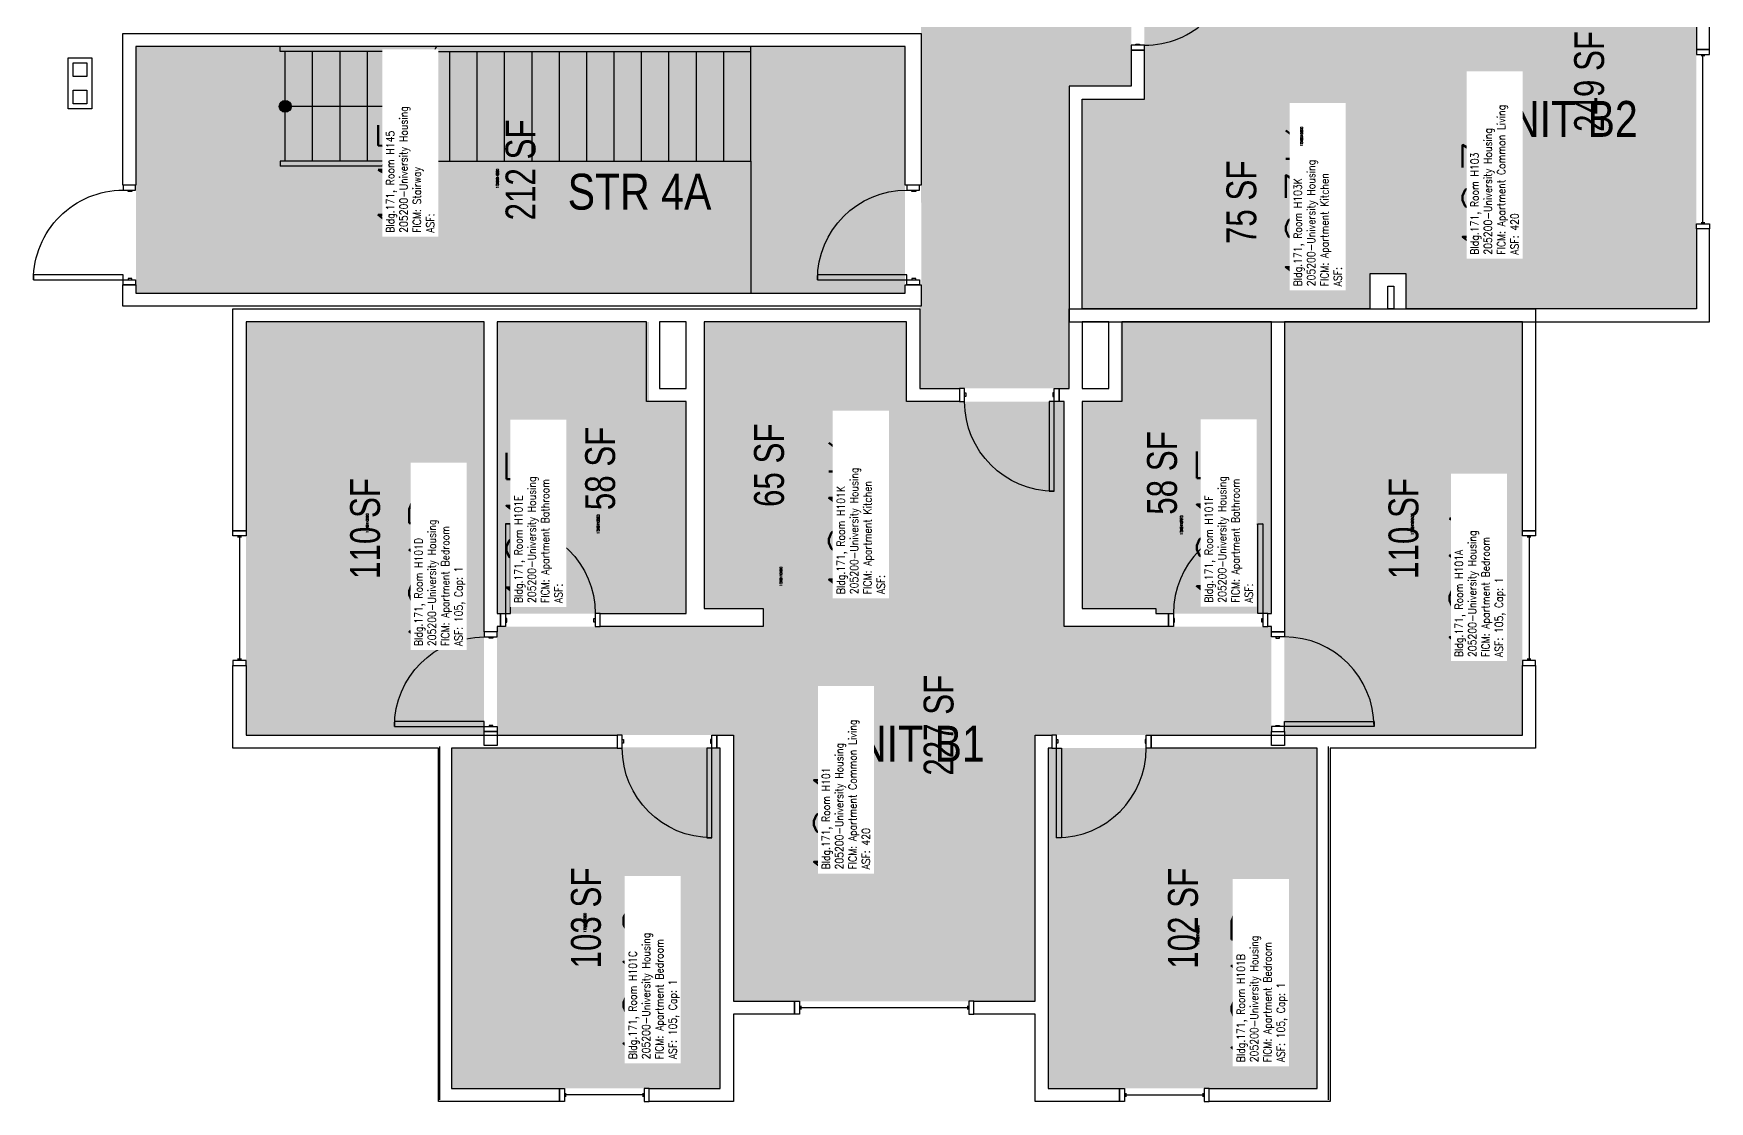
# Model space of a CAD drawing. Header units: inches. Extents: x -183 to 3698, y -798 to 1721.
# Drawn here: x -183 to 491, y -112 to 317 of the extents above; entities that cross this region are included whole.
import ezdxf
from ezdxf.enums import TextEntityAlignment as Align

# ---------------------------------------------------------------- set-up
doc = ezdxf.new("R2010")
doc.units = ezdxf.units.IN
doc.header["$LTSCALE"] = 96
doc.header["$MEASUREMENT"] = 0
doc.layers.get('0').update_dxf_attribs({"plot": 0})
for name, color, linetype in [('A-AREA-IDEN', 1, 'Continuous'), ('A-DOOR', 2, 'Continuous'), ('A-FLOR', 3, 'Continuous'), ('A-GLAZ', 1, 'Continuous'), ('A-IDEN-RNUM', 7, 'Continuous'), ('A-IDEN-SNUM', 4, 'Continuous'), ('A-IDEN-VNUM', 4, 'Continuous'), ('A-WALL', 5, 'Continuous'), ('AREA-TEXT', 3, 'Continuous'), ('Rooms-Category-Color', 7, 'Continuous'), ('Rooms-College-Color', 7, 'Continuous'), ('Rooms-Department-Color', 7, 'Continuous'), ('Rooms-Division-Color', 7, 'Continuous'), ('Rooms-Information', 7, 'Continuous')]:
    doc.layers.add(name, color=color, linetype=linetype)
doc.styles.add('AREA', font='arial.ttf', dxfattribs={"width": 0.75, "height": 12})
doc.styles.add('DIMS', font='ARIALN.TTF')
doc.styles.add('ROOMSNUMBER', font='txt.shx', dxfattribs={"height": 0.03})
doc.styles.add('ROOMVNUMBER', font='simplex.shx', dxfattribs={"width": 0.85})
doc.styles.get("Standard").update_dxf_attribs({"font": 'ARIALN.TTF'})
doc.dimstyles.new('NBA 2004', dxfattribs={"dimscale": 128, "dimtxt": 0.125, "dimasz": 0.09375, "dimexe": 0.125, "dimexo": 0.125, "dimgap": 0.0625, "dimtad": 1, "dimdec": 3, "dimzin": 3, "dimdsep": 46, "dimlunit": 4, "dimtxsty": 'DIMS', "dimblk": 'ARCHTICK', "dimcen": 0.09375, "dimdle": 0.125, "dimclrd": 256, "dimclre": 256, "dimclrt": 2, "dimadec": 0, "dimazin": 0, "dimtfac": 0.75, "dimtdec": 3, "dimtmove": 2, "dimatfit": 2, "dimfxl": 0.125, "dimfrac": 2, "dimtolj": 1, "dimtzin": 0, "dimlwd": -1, "dimlwe": -1, "dimarcsym": 0})

# ---------------------------------------------------------------- blocks, each defined once
blk = doc.blocks.new('_ArchTick')
at = {"color": 0, "linetype": 'ByBlock', "const_width": 0.15}
blk.add_lwpolyline([(-0.5, -0.5), (0.5, 0.5)], dxfattribs=at)

msp = doc.modelspace()

# ---------------------------------------------------------------- hatches: boundary and pattern name
at = {"layer": 'A-FLOR'}
h = msp.add_hatch(color=256, dxfattribs=at)
edge = h.paths.add_edge_path()
edge.add_line((-79.37500056403599, 288.7888003397583), (-79.37500056403601, 286.2087123084127))
edge.add_ellipse((-81.37500056403596, 287.4987563240855), major_axis=(-1.682886443342674, 1.682886443342674), ratio=0.9999999999999754, start_angle=134.9999999999986, end_angle=192.1770934426634, ccw=False)
edge.add_line((-81.37500056403599, 285.1187954919765), (-81.37500056403593, 289.8787171561946))
edge.add_ellipse((-81.37500056403596, 287.4987563240855), major_axis=(-1.682886443342673, 1.682886443342673), ratio=0.9999999999999929, start_angle=257.8229065573355, end_angle=314.9999999999991, ccw=False)
edge = h.paths.add_edge_path()
edge.add_line((-79.37500056403601, 286.2087123084127), (-79.37500056403599, 288.7888003397583))
edge.add_ellipse((-81.37500056403596, 287.4987563240855), major_axis=(-1.682886443342666, 1.682886443342666), ratio=0.9999999999999967, start_angle=192.1770934426631, end_angle=257.8229065573354, ccw=False)
edge = h.paths.add_edge_path()
edge.add_line((-81.37500056403596, 287.4987563240855), (-81.37500056403599, 285.1187954919765))
edge.add_ellipse((-81.37500056403596, 287.4987563240855), major_axis=(1.682886443342688, 1.682886443342688), ratio=0.999999999999974, start_angle=134.9999999999992, end_angle=225.0000000000001, ccw=False)
edge.add_line((-83.75496139614498, 287.4987563240855), (-81.37500056403596, 287.4987563240855))
edge = h.paths.add_edge_path()
edge.add_line((-81.37500056403593, 289.8787171561946), (-81.37500056403599, 287.4987563240855))
edge.add_line((-81.37500056403599, 287.4987563240855), (-83.75496139614498, 287.4987563240855))
edge.add_ellipse((-81.37500056403596, 287.4987563240855), major_axis=(-1.682886443342667, 1.682886443342667), ratio=0.9999999999999992, start_angle=-45.00000000000068, end_angle=45, ccw=False)
at = {"layer": 'Rooms-Category-Color', "true_color": 0xadadad}
for points in [[(173.4999999221272, 174.2547711366874), (233.5000000779419, 174.2547711366872), (233.5000000779419, 295.6420372711738), (258.5000000779393, 295.6420372711738), (258.5000000779393, 377.9661504498646), (233.5000000779465, 377.9661504498646), (233.5000000779468, 1108.781366480581), (258.5000000779395, 1108.781366480581), (258.5000000779395, 1191.105479659272), (233.5000000779399, 1191.105479659272), (233.5000000779399, 1345.748758465239), (223.0000000779435, 1345.748758465239), (223.0000000779442, 1456.498758451476), (173.5000002050558, 1456.498758451474), (173.5000002050557, 1093.716150436118), (148.5000002050625, 1093.716150436118), (148.5000002050625, 1011.392037257427), (173.5000002050621, 1011.392037257427), (173.500000205062, 827.3554796454957), (148.5000002050623, 827.3554796454957), (148.5000002050623, 745.0313664668049), (173.500000205055, 745.0313664668049), (174.1249982598479, 207.2487581774487), (173.5137631981197, 207.2487581774487), (173.4999999221272, 206.2487584652188)], [(-141.3750009341612, 311.4987576563552), (167.6249983614871, 311.4987576563552), (167.6249983614871, 212.4987581777073), (-141.3750009341612, 212.4987581777073)]]:
    msp.add_hatch(color=253, dxfattribs=at).paths.add_polyline_path(points)
at = {"layer": 'Rooms-Category-Color', "true_color": 0x728ef3}
for points in [[(364.5000000779335, 616.7487584652227), (364.5000000779323, 341.7487584652236), (485.5000000779382, 341.7487584652231), (485.5000000779456, 206.2487584652223), (368.875000077932, 206.2487584652156), (368.8750000779276, 290.392037271174), (263.7500000779377, 290.3920372711743), (263.7500000779382, 351.5170372711742), (272.7003572200678, 351.5170372711742), (272.7003572200676, 356.7670372711741), (263.7500000779382, 356.7670372711743), (263.7500000779382, 377.9661504498653), (313.1250000779269, 377.9661504498636), (313.125000077926, 356.7670372711742), (306.7003572200678, 356.7670372711745), (306.7003572200672, 351.5170372711746), (320.3750000779264, 351.517037271174), (320.3750000779316, 383.2161504498659), (306.5000000779454, 383.2161504498661), (306.5000000779457, 411.9661504498658), (320.3750000779263, 411.9661504498659), (320.3750000779272, 587.9987584652231), (306.5000000779464, 587.9987584652227), (306.5000000779464, 616.748758465223)], [(354.2500000779338, 206.2487584652146), (238.7500000779449, 206.2487584652146), (238.7500000779449, 290.3920372711738), (368.8750000779339, 290.3920372711738), (368.8750000779339, 220.2487584652127), (354.2500000779338, 220.2487584652155)], [(-1.500000077874176, 200.9987584655065), (-97.12500007787118, 200.9987584655735), (-97.12500007798711, 35.12375846556961), (-1.500000077990762, 35.12375846550458)], [(64.73464280340878, 200.998758465498), (3.749999922134116, 200.9987584655256), (3.749999922064447, 83.873758466867), (79.62499992206634, 83.87375846683108), (79.62499992211605, 168.9987584654907), (64.73464280339172, 168.9987584654968)], [(168.2499999221272, 200.9987584652185), (86.8749999221236, 200.9987584652185), (86.8749999221236, 85.87375846522241), (168.2499999221272, 85.87375846522241)], [(314.7500000779493, 200.9987584653821), (314.7500000778825, 83.87375846672114), (268.3763520879452, 83.87375846674331), (268.3763520879459, 85.87375846674365), (238.7568319916802, 85.8737584667578), (238.7568319917215, 168.9987584654171), (254.2233617376502, 168.9987584654088), (254.2233617376675, 200.9987584654103), (316.2612812995028, 201.0047711368202)], [(415.6250000779364, 200.9987584652182), (320.0000000779407, 200.9987616316637), (320.000000077853, 76.49386790272172), (320.0000000778222, 35.12375846528266), (415.6250000778229, 35.12375846521678)], [(168.2499999221272, 169.0047711366874), (231.5068319917318, 169.0047711366874), (231.5068319917364, 78.62375846655937), (314.7500000779419, 78.62375846655937), (314.7500000779419, 35.12375846521498), (219.8750000000327, 35.12375846521513), (219.8750000000327, -71.7512415347851), (98.62500000003365, -71.75124153478508), (98.62500000003365, 35.12375846521513), (3.749999922125426, 35.12375846521515), (3.749999922126335, 78.62375846655891), (110.62499992212, 78.62375846522241), (110.62499992212, 85.87375846522241), (168.2499999221272, 85.87375846522241)], [(93.37499999995279, 30.24875846548059), (-14.6249999999709, 29.87375846521468), (-14.6249999999709, -106.751241534786), (93.37499999989005, -106.7512415347871)], [(333.1250000000346, 29.87375846521491), (225.477889402911, 29.87375846534849), (225.2186645770726, -106.7512415347858), (333.1250000000355, -106.7512415347855)]]:
    msp.add_hatch(color=171, dxfattribs=at).paths.add_polyline_path(points)
at = {"layer": 'Rooms-College-Color', "true_color": 0xadadad}
for points in [[(173.4999999221272, 174.2547711366874), (233.5000000779419, 174.2547711366872), (233.5000000779419, 295.6420372711738), (258.5000000779393, 295.6420372711738), (258.5000000779393, 377.9661504498646), (233.5000000779465, 377.9661504498646), (233.5000000779468, 1108.781366480581), (258.5000000779395, 1108.781366480581), (258.5000000779395, 1191.105479659272), (233.5000000779399, 1191.105479659272), (233.5000000779399, 1345.748758465239), (223.0000000779435, 1345.748758465239), (223.0000000779442, 1456.498758451476), (173.5000002050558, 1456.498758451474), (173.5000002050557, 1093.716150436118), (148.5000002050625, 1093.716150436118), (148.5000002050625, 1011.392037257427), (173.5000002050621, 1011.392037257427), (173.500000205062, 827.3554796454957), (148.5000002050623, 827.3554796454957), (148.5000002050623, 745.0313664668049), (173.500000205055, 745.0313664668049), (174.1249982598479, 207.2487581774487), (173.5137631981197, 207.2487581774487), (173.4999999221272, 206.2487584652188)], [(364.5000000779335, 616.7487584652227), (364.5000000779323, 341.7487584652236), (485.5000000779382, 341.7487584652231), (485.5000000779456, 206.2487584652223), (368.875000077932, 206.2487584652156), (368.8750000779276, 290.392037271174), (263.7500000779377, 290.3920372711743), (263.7500000779382, 351.5170372711742), (272.7003572200678, 351.5170372711742), (272.7003572200676, 356.7670372711741), (263.7500000779382, 356.7670372711743), (263.7500000779382, 377.9661504498653), (313.1250000779269, 377.9661504498636), (313.125000077926, 356.7670372711742), (306.7003572200678, 356.7670372711745), (306.7003572200672, 351.5170372711746), (320.3750000779264, 351.517037271174), (320.3750000779316, 383.2161504498659), (306.5000000779454, 383.2161504498661), (306.5000000779457, 411.9661504498658), (320.3750000779263, 411.9661504498659), (320.3750000779272, 587.9987584652231), (306.5000000779464, 587.9987584652227), (306.5000000779464, 616.748758465223)], [(-141.3750009341612, 311.4987576563552), (167.6249983614871, 311.4987576563552), (167.6249983614871, 212.4987581777073), (-141.3750009341612, 212.4987581777073)], [(354.2500000779338, 206.2487584652146), (238.7500000779449, 206.2487584652146), (238.7500000779449, 290.3920372711738), (368.8750000779339, 290.3920372711738), (368.8750000779339, 220.2487584652127), (354.2500000779338, 220.2487584652155)], [(-1.500000077874176, 200.9987584655065), (-97.12500007787118, 200.9987584655735), (-97.12500007798711, 35.12375846556961), (-1.500000077990762, 35.12375846550458)], [(64.73464280340878, 200.998758465498), (3.749999922134116, 200.9987584655256), (3.749999922064447, 83.873758466867), (79.62499992206634, 83.87375846683108), (79.62499992211605, 168.9987584654907), (64.73464280339172, 168.9987584654968)], [(168.2499999221272, 200.9987584652185), (86.8749999221236, 200.9987584652185), (86.8749999221236, 85.87375846522241), (168.2499999221272, 85.87375846522241)], [(314.7500000779493, 200.9987584653821), (314.7500000778825, 83.87375846672114), (268.3763520879452, 83.87375846674331), (268.3763520879459, 85.87375846674365), (238.7568319916802, 85.8737584667578), (238.7568319917215, 168.9987584654171), (254.2233617376502, 168.9987584654088), (254.2233617376675, 200.9987584654103), (316.2612812995028, 201.0047711368202)], [(415.6250000779364, 200.9987584652182), (320.0000000779407, 200.9987616316637), (320.000000077853, 76.49386790272172), (320.0000000778222, 35.12375846528266), (415.6250000778229, 35.12375846521678)], [(168.2499999221272, 169.0047711366874), (231.5068319917318, 169.0047711366874), (231.5068319917364, 78.62375846655937), (314.7500000779419, 78.62375846655937), (314.7500000779419, 35.12375846521498), (219.8750000000327, 35.12375846521513), (219.8750000000327, -71.7512415347851), (98.62500000003365, -71.75124153478508), (98.62500000003365, 35.12375846521513), (3.749999922125426, 35.12375846521515), (3.749999922126335, 78.62375846655891), (110.62499992212, 78.62375846522241), (110.62499992212, 85.87375846522241), (168.2499999221272, 85.87375846522241)], [(93.37499999995279, 30.24875846548059), (-14.6249999999709, 29.87375846521468), (-14.6249999999709, -106.751241534786), (93.37499999989005, -106.7512415347871)], [(333.1250000000346, 29.87375846521491), (225.477889402911, 29.87375846534849), (225.2186645770726, -106.7512415347858), (333.1250000000355, -106.7512415347855)]]:
    msp.add_hatch(color=253, dxfattribs=at).paths.add_polyline_path(points)
at = {"layer": 'Rooms-Department-Color', "true_color": 0xacacac}
for points in [[(173.4999999221272, 174.2547711366874), (233.5000000779419, 174.2547711366872), (233.5000000779419, 295.6420372711738), (258.5000000779393, 295.6420372711738), (258.5000000779393, 377.9661504498646), (233.5000000779465, 377.9661504498646), (233.5000000779468, 1108.781366480581), (258.5000000779395, 1108.781366480581), (258.5000000779395, 1191.105479659272), (233.5000000779399, 1191.105479659272), (233.5000000779399, 1345.748758465239), (223.0000000779435, 1345.748758465239), (223.0000000779442, 1456.498758451476), (173.5000002050558, 1456.498758451474), (173.5000002050557, 1093.716150436118), (148.5000002050625, 1093.716150436118), (148.5000002050625, 1011.392037257427), (173.5000002050621, 1011.392037257427), (173.500000205062, 827.3554796454957), (148.5000002050623, 827.3554796454957), (148.5000002050623, 745.0313664668049), (173.500000205055, 745.0313664668049), (174.1249982598479, 207.2487581774487), (173.5137631981197, 207.2487581774487), (173.4999999221272, 206.2487584652188)], [(-141.3750009341612, 311.4987576563552), (167.6249983614871, 311.4987576563552), (167.6249983614871, 212.4987581777073), (-141.3750009341612, 212.4987581777073)]]:
    msp.add_hatch(color=253, dxfattribs=at).paths.add_polyline_path(points)
at = {"layer": 'Rooms-Department-Color', "true_color": 0x604aed}
for points in [[(364.5000000779335, 616.7487584652227), (364.5000000779323, 341.7487584652236), (485.5000000779382, 341.7487584652231), (485.5000000779456, 206.2487584652223), (368.875000077932, 206.2487584652156), (368.8750000779276, 290.392037271174), (263.7500000779377, 290.3920372711743), (263.7500000779382, 351.5170372711742), (272.7003572200678, 351.5170372711742), (272.7003572200676, 356.7670372711741), (263.7500000779382, 356.7670372711743), (263.7500000779382, 377.9661504498653), (313.1250000779269, 377.9661504498636), (313.125000077926, 356.7670372711742), (306.7003572200678, 356.7670372711745), (306.7003572200672, 351.5170372711746), (320.3750000779264, 351.517037271174), (320.3750000779316, 383.2161504498659), (306.5000000779454, 383.2161504498661), (306.5000000779457, 411.9661504498658), (320.3750000779263, 411.9661504498659), (320.3750000779272, 587.9987584652231), (306.5000000779464, 587.9987584652227), (306.5000000779464, 616.748758465223)], [(354.2500000779338, 206.2487584652146), (238.7500000779449, 206.2487584652146), (238.7500000779449, 290.3920372711738), (368.8750000779339, 290.3920372711738), (368.8750000779339, 220.2487584652127), (354.2500000779338, 220.2487584652155)], [(-1.500000077874176, 200.9987584655065), (-97.12500007787118, 200.9987584655735), (-97.12500007798711, 35.12375846556961), (-1.500000077990762, 35.12375846550458)], [(64.73464280340878, 200.998758465498), (3.749999922134116, 200.9987584655256), (3.749999922064447, 83.873758466867), (79.62499992206634, 83.87375846683108), (79.62499992211605, 168.9987584654907), (64.73464280339172, 168.9987584654968)], [(168.2499999221272, 200.9987584652185), (86.8749999221236, 200.9987584652185), (86.8749999221236, 85.87375846522241), (168.2499999221272, 85.87375846522241)], [(314.7500000779493, 200.9987584653821), (314.7500000778825, 83.87375846672114), (268.3763520879452, 83.87375846674331), (268.3763520879459, 85.87375846674365), (238.7568319916802, 85.8737584667578), (238.7568319917215, 168.9987584654171), (254.2233617376502, 168.9987584654088), (254.2233617376675, 200.9987584654103), (316.2612812995028, 201.0047711368202)], [(415.6250000779364, 200.9987584652182), (320.0000000779407, 200.9987616316637), (320.000000077853, 76.49386790272172), (320.0000000778222, 35.12375846528266), (415.6250000778229, 35.12375846521678)], [(168.2499999221272, 169.0047711366874), (231.5068319917318, 169.0047711366874), (231.5068319917364, 78.62375846655937), (314.7500000779419, 78.62375846655937), (314.7500000779419, 35.12375846521498), (219.8750000000327, 35.12375846521513), (219.8750000000327, -71.7512415347851), (98.62500000003365, -71.75124153478508), (98.62500000003365, 35.12375846521513), (3.749999922125426, 35.12375846521515), (3.749999922126335, 78.62375846655891), (110.62499992212, 78.62375846522241), (110.62499992212, 85.87375846522241), (168.2499999221272, 85.87375846522241)], [(93.37499999995279, 30.24875846548059), (-14.6249999999709, 29.87375846521468), (-14.6249999999709, -106.751241534786), (93.37499999989005, -106.7512415347871)], [(333.1250000000346, 29.87375846521491), (225.477889402911, 29.87375846534849), (225.2186645770726, -106.7512415347858), (333.1250000000355, -106.7512415347855)]]:
    msp.add_hatch(color=173, dxfattribs=at).paths.add_polyline_path(points)
at = {"layer": 'Rooms-Division-Color', "true_color": 0xadadad}
for points in [[(173.4999999221272, 174.2547711366874), (233.5000000779419, 174.2547711366872), (233.5000000779419, 295.6420372711738), (258.5000000779393, 295.6420372711738), (258.5000000779393, 377.9661504498646), (233.5000000779465, 377.9661504498646), (233.5000000779468, 1108.781366480581), (258.5000000779395, 1108.781366480581), (258.5000000779395, 1191.105479659272), (233.5000000779399, 1191.105479659272), (233.5000000779399, 1345.748758465239), (223.0000000779435, 1345.748758465239), (223.0000000779442, 1456.498758451476), (173.5000002050558, 1456.498758451474), (173.5000002050557, 1093.716150436118), (148.5000002050625, 1093.716150436118), (148.5000002050625, 1011.392037257427), (173.5000002050621, 1011.392037257427), (173.500000205062, 827.3554796454957), (148.5000002050623, 827.3554796454957), (148.5000002050623, 745.0313664668049), (173.500000205055, 745.0313664668049), (174.1249982598479, 207.2487581774487), (173.5137631981197, 207.2487581774487), (173.4999999221272, 206.2487584652188)], [(-141.3750009341612, 311.4987576563552), (167.6249983614871, 311.4987576563552), (167.6249983614871, 212.4987581777073), (-141.3750009341612, 212.4987581777073)]]:
    msp.add_hatch(color=253, dxfattribs=at).paths.add_polyline_path(points)
at = {"layer": 'Rooms-Division-Color', "true_color": 0x604aed}
for points in [[(364.5000000779335, 616.7487584652227), (364.5000000779323, 341.7487584652236), (485.5000000779382, 341.7487584652231), (485.5000000779456, 206.2487584652223), (368.875000077932, 206.2487584652156), (368.8750000779276, 290.392037271174), (263.7500000779377, 290.3920372711743), (263.7500000779382, 351.5170372711742), (272.7003572200678, 351.5170372711742), (272.7003572200676, 356.7670372711741), (263.7500000779382, 356.7670372711743), (263.7500000779382, 377.9661504498653), (313.1250000779269, 377.9661504498636), (313.125000077926, 356.7670372711742), (306.7003572200678, 356.7670372711745), (306.7003572200672, 351.5170372711746), (320.3750000779264, 351.517037271174), (320.3750000779316, 383.2161504498659), (306.5000000779454, 383.2161504498661), (306.5000000779457, 411.9661504498658), (320.3750000779263, 411.9661504498659), (320.3750000779272, 587.9987584652231), (306.5000000779464, 587.9987584652227), (306.5000000779464, 616.748758465223)], [(354.2500000779338, 206.2487584652146), (238.7500000779449, 206.2487584652146), (238.7500000779449, 290.3920372711738), (368.8750000779339, 290.3920372711738), (368.8750000779339, 220.2487584652127), (354.2500000779338, 220.2487584652155)], [(-1.500000077874176, 200.9987584655065), (-97.12500007787118, 200.9987584655735), (-97.12500007798711, 35.12375846556961), (-1.500000077990762, 35.12375846550458)], [(64.73464280340878, 200.998758465498), (3.749999922134116, 200.9987584655256), (3.749999922064447, 83.873758466867), (79.62499992206634, 83.87375846683108), (79.62499992211605, 168.9987584654907), (64.73464280339172, 168.9987584654968)], [(168.2499999221272, 200.9987584652185), (86.8749999221236, 200.9987584652185), (86.8749999221236, 85.87375846522241), (168.2499999221272, 85.87375846522241)], [(314.7500000779493, 200.9987584653821), (314.7500000778825, 83.87375846672114), (268.3763520879452, 83.87375846674331), (268.3763520879459, 85.87375846674365), (238.7568319916802, 85.8737584667578), (238.7568319917215, 168.9987584654171), (254.2233617376502, 168.9987584654088), (254.2233617376675, 200.9987584654103), (316.2612812995028, 201.0047711368202)], [(415.6250000779364, 200.9987584652182), (320.0000000779407, 200.9987616316637), (320.000000077853, 76.49386790272172), (320.0000000778222, 35.12375846528266), (415.6250000778229, 35.12375846521678)], [(168.2499999221272, 169.0047711366874), (231.5068319917318, 169.0047711366874), (231.5068319917364, 78.62375846655937), (314.7500000779419, 78.62375846655937), (314.7500000779419, 35.12375846521498), (219.8750000000327, 35.12375846521513), (219.8750000000327, -71.7512415347851), (98.62500000003365, -71.75124153478508), (98.62500000003365, 35.12375846521513), (3.749999922125426, 35.12375846521515), (3.749999922126335, 78.62375846655891), (110.62499992212, 78.62375846522241), (110.62499992212, 85.87375846522241), (168.2499999221272, 85.87375846522241)], [(93.37499999995279, 30.24875846548059), (-14.6249999999709, 29.87375846521468), (-14.6249999999709, -106.751241534786), (93.37499999989005, -106.7512415347871)], [(333.1250000000346, 29.87375846521491), (225.477889402911, 29.87375846534849), (225.2186645770726, -106.7512415347858), (333.1250000000355, -106.7512415347855)]]:
    msp.add_hatch(color=173, dxfattribs=at).paths.add_polyline_path(points)

# ---------------------------------------------------------------- linework, layer by layer
at = {"layer": 'A-DOOR'}
for points in [[(258.5000000779393, 312.0296562500681), (258.5000000779393, 310.0296562500681), (263.7500000779393, 310.0296562500681), (263.7500000779393, 312.0296562500681)], [(260.2500000779393, 312.0296562500681), (260.2500000779393, 312.5296562500681), (261.7500000779393, 312.5296562500681), (261.7500000779393, 312.0296562500681)], [(-141.5000020497713, 253.8737572718483), (-141.5000020110517, 255.8737572718483), (-146.5000020110517, 255.8737573686474), (-146.5000020497713, 253.8737573686474)], [(173.3749991625003, 253.8737571750453), (173.37499920122, 255.8737571750453), (168.37499920122, 255.8737572718445), (168.3749991625003, 253.8737572718445)], [(-143.0000020497713, 253.873757300888), (-143.0000020594512, 253.373757300888), (-144.5000020594512, 253.3737573299277), (-144.5000020497713, 253.8737573299277)], [(171.8749991625003, 253.8737572040851), (171.8749991528204, 253.3737572040851), (170.3749991528204, 253.3737572331248), (170.3749991625003, 253.8737572331248)], [(-146.5000027467252, 217.8737573686474), (-146.5000027080055, 219.8737573686474), (-182.5000027080055, 219.8737580656013), (-182.5000027467252, 217.8737580656013)], [(-141.5000027467252, 217.8737572718483), (-141.5000027854448, 215.8737572718483), (-146.5000027854448, 215.8737573686474), (-146.5000027467252, 217.8737573686474)], [(-143.0000027467252, 217.873757300888), (-143.0000027370453, 218.373757300888), (-144.5000027370453, 218.3737573299277), (-144.5000027467252, 217.8737573299277)], [(168.3749984655461, 217.8737572718445), (168.3749985042658, 219.8737572718445), (132.3749985042658, 219.8737579687987), (132.3749984655461, 217.8737579687987)], [(173.3749984655461, 217.8737571750453), (173.3749984268265, 215.8737571750453), (168.3749984268265, 215.8737572718445), (168.3749984655461, 217.8737572718445)], [(171.8749984655461, 217.8737572040851), (171.8749984752261, 218.3737572040851), (170.3749984752261, 218.3737572331249), (170.3749984655461, 217.8737572331249)], [(191.5068319917291, 174.2547711366872), (189.5068319917291, 174.2547711366872), (189.5068319917291, 169.0047711366872), (191.5068319917291, 169.0047711366872)], [(191.5068319917291, 172.5047711366872), (192.0068319917291, 172.5047711366872), (192.0068319917291, 171.0047711366872), (191.5068319917291, 171.0047711366872)], [(227.5068319917291, 169.0047711366872), (225.5068319917291, 169.0047711366872), (225.5068319917291, 133.0047711366872), (227.5068319917291, 133.0047711366872)], [(227.5068319917291, 172.5047711366872), (227.0068319917291, 172.5047711366872), (227.0068319917291, 171.0047711366872), (227.5068319917291, 171.0047711366872)], [(227.5068319917291, 174.2547711366872), (229.5068319917291, 174.2547711366872), (229.5068319917291, 169.0047711366872), (227.5068319917291, 169.0047711366872)], [(7.124999922124516, 83.87375846655891), (9.124999922124516, 83.87375846655891), (9.124999922124516, 119.8737584665589), (7.124999922124516, 119.8737584665589)], [(311.3750000779419, 83.87375846655891), (309.3750000779419, 83.87375846655891), (309.3750000779419, 119.8737584665589), (311.3750000779419, 119.8737584665589)], [(7.124999922124516, 78.62375846655891), (5.124999922124516, 78.62375846655891), (5.124999922124516, 83.87375846655891), (7.124999922124516, 83.87375846655891)], [(7.124999922124516, 80.37375846655891), (7.624999922124516, 80.37375846655891), (7.624999922124516, 81.87375846655891), (7.124999922124516, 81.87375846655891)], [(43.12499992212452, 80.37375846655891), (42.62499992212452, 80.37375846655891), (42.62499992212452, 81.87375846655891), (43.12499992212452, 81.87375846655891)], [(43.12499992212452, 78.62375846655891), (45.12499992212452, 78.62375846655891), (45.12499992212452, 83.87375846655891), (43.12499992212452, 83.87375846655891)], [(275.3750000779419, 78.62375846655914), (273.3750000779419, 78.62375846655914), (273.3750000779419, 83.87375846655914), (275.3750000779419, 83.87375846655914)], [(275.3750000779419, 80.37375846655914), (275.8750000779419, 80.37375846655914), (275.8750000779419, 81.87375846655914), (275.3750000779419, 81.87375846655914)], [(311.3750000779419, 80.37375846655891), (310.8750000779419, 80.37375846655891), (310.8750000779419, 81.87375846655891), (311.3750000779419, 81.87375846655891)], [(311.3750000779419, 78.62375846655891), (313.3750000779419, 78.62375846655891), (313.3750000779419, 83.87375846655891), (311.3750000779419, 83.87375846655891)], [(3.749999922125426, 74.49386790265407), (3.749999922125426, 76.49386790265407), (-1.500000077874574, 76.49386790265407), (-1.500000077874574, 74.49386790265407)], [(1.999999922125426, 74.49386790265407), (1.999999922125426, 73.99386790265407), (0.4999999221254257, 73.99386790265407), (0.4999999221254257, 74.49386790265407)], [(314.7500000779419, 74.49386790265316), (314.7500000779419, 76.49386790265316), (320.0000000779419, 76.49386790265316), (320.0000000779419, 74.49386790265316)], [(316.5000000779419, 74.49386790265316), (316.5000000779419, 73.99386790265316), (318.0000000779419, 73.99386790265316), (318.0000000779419, 74.49386790265316)], [(-1.500000077874574, 38.49386790265407), (-1.500000077874574, 40.49386790265407), (-37.50000007787457, 40.4938679026543), (-37.50000007787457, 38.4938679026543)], [(320.0000000779419, 38.49386790265316), (320.0000000779419, 40.49386790265316), (356.0000000779419, 40.49386790265339), (356.0000000779419, 38.49386790265339)], [(3.749999922125426, 38.49386790265407), (3.749999922125426, 36.49386790265407), (-1.500000077874574, 36.49386790265407), (-1.500000077874574, 38.49386790265407)], [(1.999999922125426, 38.49386790265407), (1.999999922125426, 38.99386790265407), (0.4999999221254257, 38.99386790265407), (0.4999999221254257, 38.49386790265407)], [(54.00000000003092, 35.12375846521491), (52.00000000003092, 35.12375846521491), (52.00000000003092, 29.87375846521491), (54.00000000003092, 29.87375846521491)], [(90.00000000003092, 35.12375846521491), (92.00000000003092, 35.12375846521491), (92.00000000003092, 29.87375846521491), (90.00000000003092, 29.87375846521491)], [(228.5000000000346, 35.12375846521491), (226.5000000000346, 35.12375846521491), (226.5000000000346, 29.87375846521491), (228.5000000000346, 29.87375846521491)], [(264.5000000000346, 35.12375846521491), (266.5000000000346, 35.12375846521491), (266.5000000000346, 29.87375846521491), (264.5000000000346, 29.87375846521491)], [(314.7500000779419, 38.49386790265316), (314.7500000779419, 36.49386790265316), (320.0000000779419, 36.49386790265316), (320.0000000779419, 38.49386790265316)], [(316.5000000779419, 38.49386790265316), (316.5000000779419, 38.99386790265316), (318.0000000779419, 38.99386790265316), (318.0000000779419, 38.49386790265316)], [(54.00000000003092, 33.37375846521491), (54.50000000003092, 33.37375846521491), (54.50000000003092, 31.87375846521491), (54.00000000003092, 31.87375846521491)], [(90.00000000003092, 29.87375846521491), (88.00000000003092, 29.87375846521491), (88.00000000003092, -6.126241534785095), (90.00000000003092, -6.126241534785095)], [(90.00000000003092, 33.37375846521491), (89.50000000003092, 33.37375846521491), (89.50000000003092, 31.87375846521491), (90.00000000003092, 31.87375846521491)], [(228.5000000000346, 33.37375846521491), (229.0000000000346, 33.37375846521491), (229.0000000000346, 31.87375846521491), (228.5000000000346, 31.87375846521491)], [(228.5000000000346, 29.87375846521491), (230.5000000000346, 29.87375846521491), (230.5000000000346, -6.126241534785095), (228.5000000000346, -6.126241534785095)], [(264.5000000000346, 33.37375846521491), (264.0000000000346, 33.37375846521491), (264.0000000000346, 31.87375846521491), (264.5000000000346, 31.87375846521491)]]:
    msp.add_lwpolyline(points, close=True, dxfattribs=at)
for centre, start, end in [((263.7500000779393, 348.0296562500681), 270, 314.9999999999908), ((311.3750000779419, 83.87375846655891), 90, 180), ((320.0000000779419, 38.49386790265316), 0, 90), ((228.5000000000346, 29.87375846521491), 270, 0)]:
    msp.add_arc(centre, 36, start, end, dxfattribs=at)
at = {"layer": 'A-DOOR', "extrusion": (0, 0, -1)}
for centre, start, end in [((146.5000027467252, 217.8737573686474), 1.109235798266743e-06, 90.00000110923659), ((-168.3749984655461, 217.8737572718445), 1.10923742671074e-06, 90.00000110923702), ((-227.5068319917291, 169.0047711366872), 270, 0), ((-7.124999922124516, 83.87375846655891), 90, 180), ((1.500000077874574, 38.49386790265407), 0, 90), ((-90.00000000003092, 29.87375846521491), 270, 0)]:
    msp.add_arc(centre, 36, start, end, dxfattribs=at)
at = {"layer": 'A-FLOR'}
for p, q in [((-83.3750005640357, 309.4987563240855), (-83.37500056403567, 311.4987563240855)), ((-21.55184268227075, 309.4987563240848), (-83.3750005640357, 309.4987563240855)), ((-81.37500056403623, 265.4987563240855), (-81.3750005640357, 309.4987563240855)), ((-70.37500056403623, 265.4987563240854), (-70.3750005640357, 309.4987563240854)), ((-59.37500056403628, 265.4987563240853), (-59.37500056403571, 309.4987563240853)), ((-48.37500056403628, 265.4987563240852), (-48.37500056403571, 309.4987563240852)), ((-37.37500056403616, 274.7456113977852), (-37.37500056403571, 309.498756324085)), ((-26.37500056403584, 298.9107425664494), (-26.37500056403571, 309.4987563240849)), ((-83.37500056403628, 265.4987563240855), (-83.37500056230542, 263.4987563240856)), ((-41.59531974569087, 265.4987563240851), (-83.37500056403628, 265.4987563240855)), ((-42.50813153910982, 263.4987563240852), (-83.37500056230542, 263.4987563240856))]:
    msp.add_line(p, q, dxfattribs=at)
msp.add_lwpolyline([(-42.50813153910985, 263.4987563240851), (-32.80477173620997, 284.7591297611015), (-35.94115931844361, 287.8246632085525), (-27.19496092656641, 287.1600556373905), (-30.33134850879988, 290.2255890848419), (-20.64078263104664, 311.4987564470049)], dxfattribs=at)
msp.add_circle((-81.37500056403596, 287.4987563240855), 2.379960832109027, dxfattribs=at)
at = {"layer": 'A-GLAZ'}
for p, q in [((487.3750000779395, 307.8648701339717), (488.8750000779395, 307.8648701339717)), ((488.1250000779397, 240.8648701339717), (488.1250000779395, 307.8648701339717)), ((487.3750000779397, 240.8648701339717), (488.8750000779397, 240.8648701339717)), ((-99.00000007787139, 114.5895195847254), (-100.5000000778714, 114.5895195847254)), ((-99.75000007787139, 114.5895195847254), (-99.7500000778723, 65.5895195847254)), ((419.0000000779373, 114.5895195847254), (417.5000000779373, 114.5895195847254)), ((418.2500000779373, 114.5895195847254), (418.2500000779373, 65.5895195847254)), ((-99.0000000778723, 65.5895195847254), (-100.5000000778723, 65.5895195847254)), ((419.0000000779373, 65.5895195847254), (417.5000000779373, 65.5895195847254)), ((125.7500000000327, -73.62624153478555), (125.7500000000327, -75.12624153478555)), ((192.7500000000327, -73.62624153478532), (192.7500000000327, -75.12624153478532)), ((192.7500000000327, -74.37624153478532), (125.7500000000327, -74.37624153478555)), ((31.25000000003092, -108.6262415347867), (31.25000000003092, -110.1262415347867)), ((62.25000000003092, -109.3762415347869), (31.25000000003092, -109.3762415347867)), ((62.25000000003092, -108.6262415347869), (62.25000000003092, -110.1262415347869)), ((256.2500000000346, -108.6262415347858), (256.2500000000346, -110.1262415347858)), ((256.2500000000346, -109.3762415347858), (287.2500000000346, -109.3762415347858)), ((287.2500000000346, -108.6262415347858), (287.2500000000346, -110.1262415347858))]:
    msp.add_line(p, q, dxfattribs=at)
for points in [[(490.7500000779395, 308.3648701339717), (490.7500000779395, 310.3648701339717), (485.5000000779395, 310.3648701339717), (485.5000000779395, 308.3648701339717)], [(490.7500000779397, 240.3648701339717), (490.7500000779397, 238.3648701339717), (485.5000000779397, 238.3648701339717), (485.5000000779397, 240.3648701339717)], [(-102.3750000778714, 115.0895195847254), (-102.3750000778714, 117.0895195847254), (-97.12500007787139, 117.0895195847254), (-97.12500007787139, 115.0895195847254)], [(415.6250000779373, 115.0895195847254), (415.6250000779373, 117.0895195847254), (420.8750000779373, 117.0895195847254), (420.8750000779373, 115.0895195847254)], [(-102.3750000778723, 65.0895195847254), (-102.3750000778723, 63.08951958472539), (-97.1250000778723, 63.08951958472539), (-97.1250000778723, 65.0895195847254)], [(415.6250000779373, 65.0895195847254), (415.6250000779373, 63.08951958472539), (420.8750000779373, 63.08951958472539), (420.8750000779373, 65.0895195847254)], [(125.2500000000327, -77.00124153478555), (123.2500000000327, -77.00124153478555), (123.2500000000327, -71.75124153478555), (125.2500000000327, -71.75124153478555)], [(193.2500000000327, -77.00124153478532), (195.2500000000327, -77.00124153478532), (195.2500000000327, -71.75124153478532), (193.2500000000327, -71.75124153478532)], [(30.75000000003092, -112.0012415347867), (28.75000000003092, -112.0012415347865), (28.75000000003092, -106.7512415347865), (30.75000000003092, -106.7512415347867)], [(62.75000000003092, -112.0012415347869), (64.75000000003092, -112.0012415347869), (64.75000000003092, -106.7512415347869), (62.75000000003092, -106.7512415347869)], [(255.7500000000346, -112.0012415347858), (253.7500000000346, -112.0012415347858), (253.7500000000346, -106.7512415347858), (255.7500000000346, -106.7512415347858)], [(287.7500000000346, -112.0012415347858), (289.7500000000346, -112.0012415347858), (289.7500000000346, -106.7512415347858), (287.7500000000346, -106.7512415347858)]]:
    msp.add_lwpolyline(points, close=True, dxfattribs=at)
at = {"layer": 'A-WALL'}
for p, q in [((485.5000000779395, 341.7487584652236), (485.5000000779395, 310.3648701339717)), ((490.7500000779395, 310.3648701339717), (490.7500000779395, 341.7487584652236)), ((-146.6250020110517, 255.8737573710674), (-146.6250008325221, 316.7487576563552)), ((-146.6250008325221, 316.7487576563552), (174.1250003797502, 316.7487576563515)), ((174.1250003797502, 316.7487576563515), (174.12499920122, 255.8737571605255)), ((-141.3750009341612, 311.4987576055357), (-141.3750020110517, 255.8737572694283)), ((167.6250002781111, 311.4987576563516), (-141.3750009341612, 311.4987576563552)), ((105.6249994359581, 265.4987563240833), (105.6249994359582, 311.4987576563553)), ((167.62499920122, 255.8737572863644), (167.6250002781111, 311.4987576563516)), ((263.7500000779393, 310.029656250069), (258.5000000779393, 310.029656250069)), ((258.5000000779393, 310.029656250069), (258.5000000779393, 295.6420372711738)), ((263.7500000779393, 290.3920372711738), (263.7500000779393, 310.029656250069)), ((485.5000000779395, 310.3648701339717), (490.7500000779395, 310.3648701339717)), ((-21.55184207538064, 309.4987576563574), (105.6249994359586, 309.4987576563547)), ((233.5000000779397, 295.6420372711738), (233.5000000779452, 200.9987584652073)), ((258.5000000779393, 295.6420372711738), (233.5000000779397, 295.6420372711738)), ((238.7500000779449, 206.2487584652073), (238.7500000779397, 290.3920372711738)), ((238.7500000779399, 290.3920372711738), (263.7500000779393, 290.3920372711738)), ((-41.59531974569153, 265.4987563240837), (105.6249994359581, 265.4987563240833)), ((105.624999435958, 265.4987563240825), (105.624999435958, 258.4987577031688)), ((-141.3750020110517, 255.8737572694283), (-146.6250020110517, 255.8737573710674)), ((105.624999435958, 258.4987577031681), (105.624999435957, 212.4987571250111)), ((174.12499920122, 255.8737571605255), (167.62499920122, 255.8737572863644)), ((490.7500000779397, 238.3648701339717), (485.5000000779397, 238.3648701339717)), ((485.5000000779397, 238.3648701339717), (485.5000000779397, 206.2487584652227)), ((490.7500000779397, 200.9987584652227), (490.7500000779397, 238.3648701339717)), ((-146.6250027854448, 215.8737573710674), (-141.3750027854448, 215.8737572694283)), ((-146.6250029524234, 207.2487581902103), (-146.6250027854448, 215.8737573710674)), ((-141.3750027854448, 215.8737572694283), (-141.3750028507843, 212.4987581900015)), ((167.6249983614871, 212.4987581777073), (167.6249984268265, 215.8737572863644)), ((167.6249984268265, 215.8737572863644), (174.1249984268265, 215.8737571605255)), ((174.1249984268265, 215.8737571605255), (174.1249982598479, 207.2487581774487)), ((354.2500000779338, 220.2487584652155), (354.2500000779338, 206.2487584652146)), ((368.8750000779338, 220.2487584652127), (354.2500000779338, 220.2487584652155)), ((368.8750000779338, 206.2487584652155), (368.8750000779338, 220.2487584652127)), ((-141.3750028507843, 212.4987581900015), (167.6249983614871, 212.4987581777073)), ((361.5000000779338, 206.2487584652155), (361.5000000779338, 215.3737584652137)), ((361.5000000779338, 215.3737584652137), (364.0000000779338, 215.3737584652137)), ((364.0000000779338, 215.3737584652137), (364.0000000779338, 206.2487584652155)), ((174.1249982598478, 207.2487581774487), (-146.6250029524234, 207.2487581902104)), ((-102.37500007787, 206.2487584652185), (173.4999999221272, 206.2487584652188)), ((-102.3750000778718, 117.0895195847254), (-102.3750000778705, 206.2487584652183)), ((173.4999999221272, 206.2487584652185), (173.4999999221272, 174.2547711366872)), ((233.5000000779419, 206.2487584652188), (420.8750000779364, 206.2487584652188)), ((233.5000000779419, 174.2547711366872), (233.5000000779419, 206.2487584652188)), ((354.2500000779338, 206.2487584652146), (238.7500000779449, 206.2487584652073)), ((364.0000000779338, 206.2487584652155), (361.5000000779338, 206.2487584652155)), ((485.5000000779397, 206.2487584652227), (368.8750000779338, 206.2487584652155)), ((420.8750000779364, 206.248758465219), (420.8750000779364, 117.0895195847256)), ((-1.500000077872755, 200.9987584652185), (-97.12500007787003, 200.9987584652185)), ((-97.12500007787048, 200.9987584652183), (-97.12500007787185, 117.0895195847254)), ((-1.500000077873665, 76.49386790265407), (-1.500000077873665, 200.9987584652185)), ((63.74999992212543, 200.9987584652185), (3.749999922127245, 200.9987584652185)), ((3.749999922126335, 200.9987584652185), (3.749999922126335, 83.87375846655914)), ((63.74999992212543, 168.9987584652183), (63.74999992212543, 200.9987584652185)), ((79.62499992212815, 200.9987584652185), (68.99999992212543, 200.9987584652185)), ((68.99999992212543, 200.9987584652185), (68.99999992212543, 174.2487584652185)), ((79.62499992212634, 174.2487584652188), (79.62499992212724, 200.9987584652185)), ((168.2499999221272, 200.9987584652188), (86.87499992212815, 200.9987584652185)), ((86.87499992212724, 200.9987584652185), (86.8749999221236, 85.87375846522241)), ((168.2499999221272, 169.0047711366872), (168.2499999221272, 200.9987584652185)), ((233.5000000779452, 200.9987584652073), (490.7500000779397, 200.9987584652227)), ((249.5000000779419, 200.9987584652188), (238.7500000779419, 200.9987584652188)), ((238.7500000779419, 200.9987584652188), (238.7500000779419, 174.2547711366874)), ((249.5000000779419, 174.2547711366874), (249.5000000779419, 200.9987584652188)), ((314.750000077941, 200.9987584652188), (254.7500000779419, 200.9987584652188)), ((254.7500000779419, 200.9987584652188), (254.7500000779419, 169.0047711366874)), ((314.7500000779419, 83.87375846655891), (314.750000077941, 200.9987584652188)), ((415.6250000779364, 200.9987584652188), (320.000000077941, 200.9987584652188)), ((320.000000077941, 200.9987584652188), (320.0000000779419, 76.49386790265339)), ((415.6250000779364, 117.0895195847256), (415.6250000779364, 200.998758465219)), ((79.62499992212634, 168.9987584652188), (63.74999992212543, 168.9987584652183)), ((68.99999992212543, 174.2487584652185), (79.62499992212634, 174.2487584652188)), ((79.6249999221236, 83.87375846655937), (79.62499992212634, 168.9987584652188)), ((189.5068319917291, 169.0047711366874), (168.2499999221272, 169.0047711366874)), ((173.4999999221272, 174.2547711366874), (189.5068319917291, 174.2547711366874)), ((189.5068319917291, 174.2547711366874), (189.5068319917291, 169.0047711366874)), ((229.5068319917291, 169.0047711366874), (229.5068319917291, 174.2547711366874)), ((229.5068319917291, 174.2547711366874), (233.5000000779419, 174.2547711366874)), ((231.5068319917309, 169.0047711366874), (229.5068319917291, 169.0047711366874)), ((231.5068319917364, 78.62375846655937), (231.5068319917318, 169.0047711366874)), ((238.7500000779419, 174.2547711366874), (249.5000000779419, 174.2547711366874)), ((238.7568319917318, 169.0047711366874), (238.7568319917355, 85.87375846655937)), ((254.7500000779419, 169.0047711366874), (238.7568319917309, 169.0047711366874)), ((-97.12500007787185, 117.0895195847254), (-102.3750000778718, 117.0895195847254)), ((420.8750000779364, 117.0895195847256), (415.6250000779364, 117.0895195847256)), ((3.749999922126335, 83.87375846655891), (5.124999922124516, 83.87375846655891)), ((5.124999922124516, 83.87375846655891), (5.124999922124516, 78.62375846655891)), ((45.12499992212452, 78.62375846655914), (45.12499992212452, 83.87375846655914)), ((45.12499992212452, 83.87375846655914), (79.62499992212452, 83.87375846655914)), ((86.8749999221236, 85.87375846522241), (110.62499992212, 85.87375846522241)), ((110.62499992212, 85.87375846522241), (110.62499992212, 78.62375846522241)), ((238.7568319917355, 85.87375846655937), (268.3763520879957, 85.87375846655937)), ((268.3763520879957, 85.87375846655937), (268.3763520879957, 83.87375846655914)), ((268.3763520879957, 83.87375846655937), (273.3750000779419, 83.87375846655937)), ((273.3750000779419, 83.87375846655937), (273.3750000779419, 78.62375846655937)), ((313.3750000779419, 78.62375846655914), (313.3750000779419, 83.87375846655914)), ((313.3750000779419, 83.87375846655914), (314.750000077941, 83.87375846655914)), ((3.749999922126335, 76.49386790265407), (-1.500000077873665, 76.49386790265407)), ((5.124999922124516, 78.62375846655891), (3.749999922126335, 78.62375846655891)), ((3.749999922126335, 78.62375846655914), (3.749999922126335, 76.49386790265407)), ((82.37499992212815, 78.62375846655914), (45.12499992212452, 78.62375846655914)), ((110.62499992212, 78.62375846522241), (82.37499992212724, 78.62375846522241)), ((266.0013520879947, 78.62375846655937), (231.5068319917355, 78.62375846655937)), ((273.3750000779419, 78.62375846655937), (266.0013520879947, 78.62375846655937)), ((314.750000077941, 78.62375846655914), (313.3750000779419, 78.62375846655914)), ((314.7500000779419, 76.49386790265339), (314.7500000779419, 78.62375846655891)), ((320.0000000779419, 76.49386790265339), (314.7500000779419, 76.49386790265339)), ((-102.3750000778728, 29.87375846521468), (-102.3750000778723, 63.08951958472539)), ((-102.3750000778723, 63.08951958472539), (-97.1250000778723, 63.08951958472539)), ((-97.1250000778723, 63.08951958472539), (-97.12500007787276, 35.12375846521468)), ((415.6250000779373, 35.12375846521491), (415.6250000779373, 63.08951958472562)), ((415.6250000779373, 63.08951958472562), (420.8750000779373, 63.08951958472562)), ((420.8750000779373, 63.08951958472562), (420.8750000779373, 29.87375846521468)), ((-97.12500007787321, 35.12375846521468), (52.00000000003092, 35.12375846521491)), ((-1.500000077874574, 30.87375846521581), (-1.500000077874574, 36.49386790265407)), ((-1.500000077874574, 36.49386790265407), (3.749999922125426, 36.49386790265407)), ((3.749999922125426, 36.49386790265407), (3.749999922125426, 30.87375846521581)), ((52.00000000003092, 35.12375846521491), (52.00000000003092, 29.87375846521491)), ((92.00000000003092, 29.87375846521491), (92.00000000003092, 35.12375846521491)), ((92.00000000003092, 35.12375846521491), (98.62500000003092, 35.12375846521513)), ((98.62500000003183, 35.12375846521513), (98.62500000003365, -71.75124153478555)), ((219.8750000000327, 35.12375846521513), (226.5000000000346, 35.12375846521513)), ((219.8750000000327, -71.7512415347851), (219.8750000000327, 35.12375846521513)), ((226.5000000000346, 35.12375846521513), (226.5000000000346, 29.87375846521513)), ((266.5000000000346, 29.87375846521513), (266.5000000000346, 35.12375846521513)), ((266.5000000000346, 35.12375846521513), (415.6250000779382, 35.12375846521468)), ((314.7500000779419, 30.87375846521468), (314.7500000779419, 36.49386790265339)), ((314.7500000779419, 36.49386790265339), (320.0000000779419, 36.49386790265339)), ((320.0000000779419, 36.49386790265339), (320.0000000779419, 30.87375846521468)), ((-19.8749999999709, 29.87375846521468), (-102.3750000778732, 29.87375846521445)), ((-19.8749999999709, -112.001241534786), (-19.87499999997044, 29.87375846521468)), ((-19.24999999996908, -111.3762415347853), (-19.24999999996726, 30.49875846521422)), ((-14.62499999997044, 29.87375846521468), (-14.6249999999709, -106.751241534786)), ((52.00000000003092, 29.87375846521491), (-14.6249999999709, 29.87375846521468)), ((3.749999922125426, 30.87375846521581), (-1.500000077874574, 30.87375846521581)), ((93.37500000003183, 29.87375846521491), (92.00000000003092, 29.87375846521491)), ((93.37500000003456, -106.7512415347869), (93.37500000003183, 29.87375846521513)), ((226.5000000000346, 29.87375846521513), (225.1250000000327, 29.87375846521513)), ((225.1250000000327, 29.87375846521513), (225.1250000000327, -106.7512415347858)), ((333.1250000000346, 29.87375846521491), (266.5000000000346, 29.87375846521513)), ((320.0000000779419, 30.87375846521468), (314.7500000779419, 30.87375846521468)), ((333.1250000000355, -106.7512415347855), (333.1250000000346, 29.87375846521491)), ((337.7500000000346, -111.3762415347853), (337.7500000000327, 30.49875846521422)), ((338.3750000000346, 29.87375846521491), (338.3750000000355, -112.0012415347855)), ((420.8750000779382, 29.87375846521468), (338.3750000000346, 29.87375846521491)), ((98.62500000003365, -71.75124153478578), (123.2500000000327, -71.75124153478555)), ((123.2500000000327, -71.75124153478555), (123.2500000000327, -77.00124153478555)), ((195.2500000000327, -77.00124153478532), (195.2500000000327, -71.75124153478532)), ((195.2500000000327, -71.75124153478532), (219.8750000000327, -71.75124153478532)), ((123.2500000000327, -77.00124153478555), (98.62500000003365, -77.00124153478578)), ((98.62500000003365, -77.00124153478555), (98.62500000003456, -112.0012415347869)), ((219.8750000000327, -77.00124153478532), (195.2500000000327, -77.00124153478532)), ((219.8750000000327, -112.0012415347858), (219.8750000000327, -77.00124153478532)), ((-14.62499999997135, -106.751241534786), (28.75000000003092, -106.7512415347865)), ((28.75000000003092, -106.7512415347865), (28.75000000003092, -112.0012415347865)), ((64.75000000003092, -112.0012415347869), (64.75000000003092, -106.7512415347869)), ((64.75000000003092, -106.7512415347869), (93.37500000003365, -106.7512415347871)), ((225.1250000000327, -106.7512415347858), (253.7500000000346, -106.7512415347858)), ((253.7500000000346, -106.7512415347858), (253.7500000000346, -112.0012415347858)), ((289.7500000000346, -112.0012415347858), (289.7500000000346, -106.7512415347858)), ((289.7500000000346, -106.7512415347858), (333.1250000000355, -106.7512415347855)), ((28.75000000003092, -112.0012415347865), (-19.87499999997135, -112.001241534786)), ((98.62500000003456, -112.0012415347871), (64.75000000003092, -112.0012415347869)), ((253.7500000000346, -112.0012415347858), (219.8750000000327, -112.0012415347858)), ((338.3750000000355, -112.0012415347855), (289.7500000000346, -112.0012415347858))]:
    msp.add_line(p, q, dxfattribs=at)
at = {"layer": 'A-WALL', "extrusion": (0.7075580015015945, 3.202980678916123e-14, 0.706655272754028)}
for p, q in [((-15.37500056404288, 309.4987576563572), (-15.37500056404219, 265.4987563240836)), ((-4.375000564042892, 309.498757656357), (-4.375000564042189, 265.4987563240836)), ((6.624999435957115, 309.4987576563568), (6.624999435957811, 265.4987563240836)), ((17.62499943595711, 309.4987576563566), (17.6249994359578, 265.4987563240835)), ((28.62499943595711, 309.4987576563563), (28.62499943595789, 265.4987563240835)), ((39.62499943595697, 309.4987576563561), (39.62499943595773, 265.4987563240834)), ((50.62499943595695, 309.4987576563558), (50.62499943595765, 265.4987563240834)), ((-26.37500056404272, 298.9107425664342), (-26.3750005640422, 265.4987563240836)), ((-37.37500056404234, 274.7456113977717), (-37.3750005640422, 265.4987563240837))]:
    msp.add_line(p, q, dxfattribs=at)
at = {"layer": 'A-WALL', "extrusion": (0.7075580015015946, 3.208531794039249e-14, 0.7066552727540278)}
msp.add_line((61.62499943595715, 309.4987576563556), (61.6249994359579, 265.4987563240834), dxfattribs=at)
at = {"layer": 'A-WALL', "extrusion": (0.7049030649595315, 3.167247299032835e-14, 0.7093036507805799)}
for p, q in [((72.62499943595726, 309.4987576563554), (72.62499943595806, 265.4987563240834)), ((83.6249994359573, 309.4987576563552), (83.62499943595819, 265.4987563240833))]:
    msp.add_line(p, q, dxfattribs=at)
at = {"layer": 'A-WALL', "extrusion": (0.7075636399252667, 3.15301400730574e-14, 0.7066496270824089)}
msp.add_line((94.624999435957, 309.4987576563549), (94.62499943595785, 265.4987563240833), dxfattribs=at)
at = {"layer": 'A-WALL'}
for points in [[(-168.6250020231512, 286.4987576563555), (-168.625002023151, 306.9987576563555), (-159.125002023151, 306.9987576563553), (-159.1250020231512, 286.4987576563553)], [(-166.6250020231511, 299.4987576563555), (-166.625002023151, 304.9987576563555), (-161.125002023151, 304.9987576563554), (-161.1250020231511, 299.4987576563554)], [(-166.6250020231512, 288.4987576563555), (-166.6250020231511, 293.9987576563555), (-161.1250020231511, 293.9987576563554), (-161.1250020231512, 288.4987576563554)]]:
    msp.add_lwpolyline(points, close=True, dxfattribs=at)

# ---------------------------------------------------------------- texts
at = {"layer": 'A-AREA-IDEN'}
for s, p in [('UNIT B2', (430.3184973344722, 275.2671381198973)), ('STR 4A', (60.93333686899678, 246.0527579487207)), ('UNIT B1', (168.0064487464723, 24.4349000420255))]:
    msp.add_text(s, height=14.4, dxfattribs=at).set_placement(p, align=Align.CENTER)
at = {"layer": 'A-IDEN-RNUM', "style": 'ROOMSNUMBER', "width": 0.85}
for s, p in [('0103-K0', (326.9586391984267, 275.3759746007945)), ('0145-00', (3.898780486775649, 258.5443539355374)), ('0103-00', (400.9005951802246, 249.6923892932537)), ('0101-D0', (-48.38281871308936, 120.1863552005425)), ('0101-E0', (44.35482325839257, 119.772694677943)), ('0101-F0', (278.6830119818151, 119.3590240171025)), ('0101-A0', (371.420653953297, 119.3590240171025)), ('0101-K0', (117.7510651937118, 98.78671539043171)), ('0101-00', (144.6599656647668, -0.8713352455251879)), ('0101-C0', (39.01604678400327, -40.24613314822)), ('0101-B0', (285.1931537114797, -45.18665022018922))]:
    msp.add_text(s, height=1, rotation=90, dxfattribs=at).set_placement(p, align=Align.MIDDLE_CENTER)
at = {"layer": 'A-IDEN-SNUM', "style": 'ROOMSNUMBER', "width": 0.85}
for s, p in [('1710H103K0', (326.9586391984267, 275.3759746007945)), ('1710H14500', (3.898780486775649, 258.5443539355374)), ('1710H10300', (400.9005951802246, 249.6923892932537)), ('1710H101D0', (-48.38281871308936, 120.1863552005425)), ('1710H101E0', (44.35482325839257, 119.772694677943)), ('1710H101F0', (278.6830119818151, 119.3590240171025)), ('1710H101A0', (371.420653953297, 119.3590240171025)), ('1710H101K0', (117.7510651937118, 98.78671539043171)), ('1710H10100', (144.6599656647668, -0.8713352455251879)), ('1710H101C0', (39.01604678400327, -40.24613314822)), ('1710H101B0', (285.1931537114797, -45.18665022018922))]:
    msp.add_text(s, height=1, rotation=90, dxfattribs=at).set_placement(p, align=Align.MIDDLE_CENTER)
at = {"layer": 'A-IDEN-VNUM', "style": 'ROOMVNUMBER', "width": 0.85}
for s, p in [('145', (-32.74504635121423, 259.515320742956)), ('103K', (331.781809864282, 247.131988822526)), ('103', (402.8440119452443, 250.7270161267652)), ('101E', (18.70951867676558, 117.7183962024606)), ('101K', (148.2366887755378, 121.721029393444)), ('101F', (296.0456583304149, 117.8111728876681)), ('101D', (-20.31535020196864, 100.8503385179283)), ('101A', (397.6163918167157, 97.37594293889194)), ('101', (142.2615350162414, -0.2033645366909695)), ('101C', (65.68731875171477, -64.53183798436288)), ('101B', (309.9889869486781, -66.21290435849554))]:
    msp.add_text(s, height=22.5, rotation=90, dxfattribs=at).set_placement(p, align=Align.MIDDLE_CENTER)
at = {"layer": 'AREA-TEXT', "style": 'AREA', "width": 0.75}
for s, p in [('249 SF', (442.4037840862766, 297.528305906533)), ('212 SF', (13.12499871366291, 261.9987579170312)), ('75 SF', (302.7119901441279, 248.9887387783004)), ('58 SF', (45.11129063471357, 142.1586248668237)), ('65 SF', (112.945759368602, 143.4362584652204)), ('58 SF', (270.8212298167928, 140.3222756310741)), ('110 SF', (-49.31250007793117, 118.0612584655386)), ('110 SF', (367.8124999257658, 118.0612592568447)), ('227 SF', (181.0603864278855, 39.06344432796627)), ('103 SF', (39.39966879853091, -38.34494870693754)), ('102 SF', (279.2366125163315, -38.46612576550327))]:
    msp.add_text(s, height=12, rotation=90, dxfattribs=at).set_placement(p, align=Align.MIDDLE_CENTER)

# ---------------------------------------------------------------- leaders
at = {"layer": 'A-FLOR'}
msp.add_leader([(-36.50621007762194, 287.4987556770262), (-81.37500212617394, 287.4987556770268)], dimstyle='NBA 2004', override={"dimscale": 96, "dimasz": 0.09375, "dimgap": 0.0625, "dimtad": 0}, dxfattribs=at)

# ---------------------------------------------------------------- next in the draw order: texts
at = {"layer": 'Rooms-Information', "char_height": 3.214285714285714, "width": 72, "attachment_point": 7, "rotation": 90, "style": 'ROOMVNUMBER', "bg_fill": 3, "box_fill_scale": 1.5, "bg_fill_color": 256, "bg_fill_true_color": 13158600, "bg_fill_transparency": 0}
for s, insert in [('Bldg.171, Room H145^M^J205200-University Housing^M^JFICM: Stairway^M^JASF: ', (-21.49504635121423, 236.7474636000988)), ('Bldg.171, Room H103^M^J205200-University Housing^M^JFICM: Apartment Common Living^M^JASF: 420', (414.0940119452443, 227.9591589839081)), ('Bldg.171, Room H103K^M^J205200-University Housing^M^JFICM: Apartment Kitchen^M^JASF: ', (343.031809864282, 215.256988822526)), ('Bldg.171, Room H101E^M^J205200-University Housing^M^JFICM: Apartment Bathroom^M^JASF: ', (29.95951867676558, 88.12018191674628)), ('Bldg.171, Room H101K^M^J205200-University Housing^M^JFICM: Apartment Kitchen^M^JASF: ', (159.4866887755378, 91.66745796487263)), ('Bldg.171, Room H101F^M^J205200-University Housing^M^JFICM: Apartment Bathroom^M^JASF: ', (307.2956583304149, 88.21295860195386)), ('Bldg.171, Room H101D^M^J205200-University Housing^M^JFICM: Apartment Bedroom^M^JASF: 105, Cap: 1', (-9.065350201968645, 70.79676708935688)), ('Bldg.171, Room H101A^M^J205200-University Housing^M^JFICM: Apartment Bedroom^M^JASF: 105, Cap: 1', (408.8663918167157, 66.41165722460623)), ('Bldg.171, Room H101^M^J205200-University Housing^M^JFICM: Apartment Common Living^M^JASF: 420', (153.5115350162414, -18.87300739383382)), ('Bldg.171, Room H101C^M^J205200-University Housing^M^JFICM: Apartment Bedroom^M^JASF: 105, Cap: 1', (76.93731875171477, -95.04076655579145)), ('Bldg.171, Room H101B^M^J205200-University Housing^M^JFICM: Apartment Bedroom^M^JASF: 105, Cap: 1', (321.2389869486781, -96.26647578706695))]:
    msp.add_mtext(s, dxfattribs=dict(at, insert=insert))

doc.saveas('drawing.dxf')
